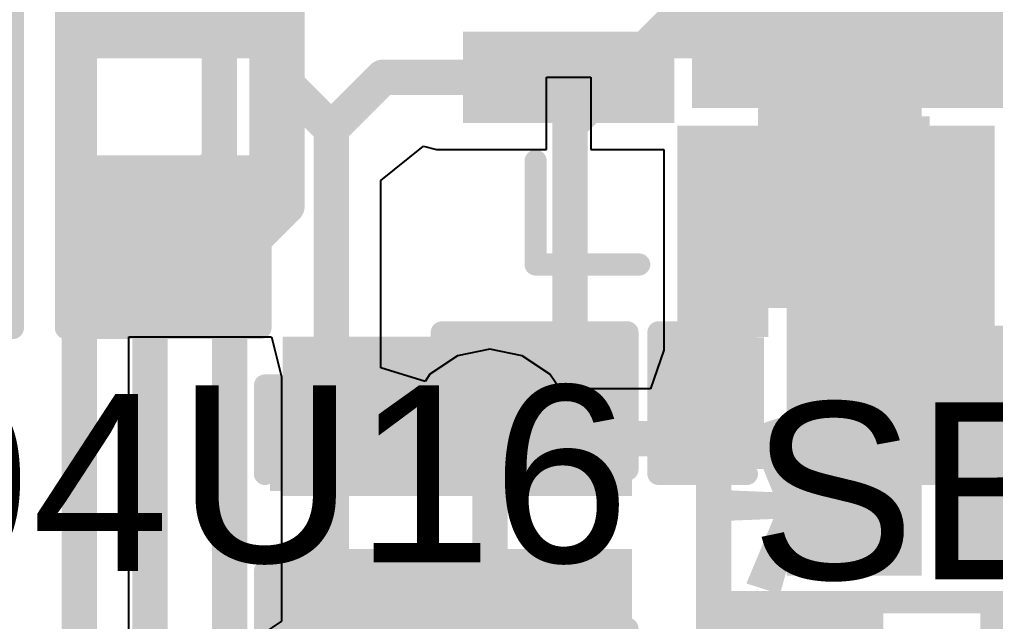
# Model space of a CAD drawing. Header units: millimetres. Extents: x -0.71 to 2.98, y -0.65 to 2.9.
# Drawn here: x 0.4405 to 0.6612, y 0.4296 to 0.5657 of the extents above; entities that cross this region are included whole.
import ezdxf

# ---------------------------------------------------------------- set-up
doc = ezdxf.new("R2010")
doc.units = ezdxf.units.MM
doc.header["$MEASUREMENT"] = 0
for name, color, linetype in [('BottomLayer', 5, 'Continuous'), ('BottomOverlay', 54, 'Continuous'), ('BottomPaste', 16, 'Continuous'), ('BottomSolder', 6, 'Continuous'), ('Mechanical2', 216, 'Continuous'), ('TopLayer', 1, 'Continuous'), ('TopOverlay', 2, 'Continuous'), ('TopPaste', 8, 'Continuous'), ('TopSolder', 216, 'Continuous'), ('ViaHoleLayer', 16, 'Continuous')]:
    doc.layers.add(name, color=color, linetype=linetype)
doc.styles.add('Arial', font='', dxfattribs={"height": 0.2})
doc.styles.get('Arial').set_extended_font_data('Arial')

# ---------------------------------------------------------------- blocks, each defined once
blk = doc.blocks.new('16_TQFN__4X4__32')
at = {"layer": 'TopLayer'}
for points in [[(-0.044685, 0.0533465), (-0.044685, 0.0931103), (-0.0320866, 0.0931103), (-0.0320866, 0.0533465)], [(-0.0190945, 0.0533465), (-0.0190945, 0.0931103), (-0.006496099999999999, 0.0931103), (-0.006496100000000001, 0.0533465)], [(0.006496099999999999, 0.0533465), (0.006496100000000001, 0.0931103), (0.0190945, 0.0931103), (0.0190945, 0.0533465)], [(0.0320866, 0.0533465), (0.0320866, 0.0931103), (0.044685, 0.0931103), (0.044685, 0.0533465)], [(-0.0931102, 0.0446851), (-0.0533464, 0.0446851), (-0.0533464, 0.0320867), (-0.0931102, 0.0320867)], [(0.0533464, 0.0446851), (0.0931102, 0.0446851), (0.0931102, 0.0320867), (0.0533464, 0.0320867)], [(-0.0413386, 0.0413387), (0.0413386, 0.0413387), (0.0413386, -0.0413385), (-0.0413386, -0.0413385)], [(-0.0931102, 0.0190946), (-0.0533464, 0.0190946), (-0.0533464, 0.0064962), (-0.0931102, 0.0064962)], [(0.0533464, 0.0190946), (0.0931102, 0.0190946), (0.0931102, 0.0064962), (0.0533464, 0.0064962)], [(-0.0931102, -0.006496), (-0.0533464, -0.006496), (-0.0533464, -0.0190944), (-0.0931102, -0.0190944)], [(0.0533464, -0.006496), (0.0931102, -0.006496), (0.0931102, -0.0190944), (0.0533464, -0.0190944)], [(-0.0931102, -0.0320865), (-0.0533464, -0.0320865), (-0.0533464, -0.0446849), (-0.0931102, -0.0446849)], [(0.0533464, -0.0320865), (0.0931102, -0.0320865), (0.0931102, -0.0446849), (0.0533464, -0.0446849)], [(-0.044685, -0.0931101), (-0.044685, -0.0533463), (-0.0320866, -0.0533463), (-0.0320866, -0.0931101)], [(-0.0190945, -0.0931101), (-0.0190945, -0.0533463), (-0.006496099999999999, -0.0533463), (-0.006496100000000001, -0.0931101)], [(0.006496099999999999, -0.0931101), (0.006496100000000001, -0.0533463), (0.0190945, -0.0533463), (0.0190945, -0.0931101)], [(0.0320866, -0.0931101), (0.0320866, -0.0533463), (0.044685, -0.0533463), (0.044685, -0.0931101)]]:
    blk.add_hatch(color=1, dxfattribs=at).paths.add_polyline_path(points)
at = {"layer": 'TopPaste'}
for points in [[(-0.044685, 0.0533465), (-0.044685, 0.0931103), (-0.0320866, 0.0931103), (-0.0320866, 0.0533465)], [(-0.0190945, 0.0533465), (-0.0190945, 0.0931103), (-0.006496099999999999, 0.0931103), (-0.006496100000000001, 0.0533465)], [(0.006496099999999999, 0.0533465), (0.006496100000000001, 0.0931103), (0.0190945, 0.0931103), (0.0190945, 0.0533465)], [(0.0320866, 0.0533465), (0.0320866, 0.0931103), (0.044685, 0.0931103), (0.044685, 0.0533465)], [(-0.0931102, 0.0446851), (-0.0533464, 0.0446851), (-0.0533464, 0.0320867), (-0.0931102, 0.0320867)], [(0.0533464, 0.0446851), (0.0931102, 0.0446851), (0.0931102, 0.0320867), (0.0533464, 0.0320867)], [(-0.0259843, 0.0259844), (0.0259843, 0.0259844), (0.0259843, -0.0259842), (-0.0259843, -0.0259842)], [(-0.0931102, 0.0190946), (-0.0533464, 0.0190946), (-0.0533464, 0.0064962), (-0.0931102, 0.0064962)], [(0.0533464, 0.0190946), (0.0931102, 0.0190946), (0.0931102, 0.0064962), (0.0533464, 0.0064962)], [(-0.0931102, -0.006496), (-0.0533464, -0.006496), (-0.0533464, -0.0190944), (-0.0931102, -0.0190944)], [(0.0533464, -0.006496), (0.0931102, -0.006496), (0.0931102, -0.0190944), (0.0533464, -0.0190944)], [(-0.0931102, -0.0320865), (-0.0533464, -0.0320865), (-0.0533464, -0.0446849), (-0.0931102, -0.0446849)], [(0.0533464, -0.0320865), (0.0931102, -0.0320865), (0.0931102, -0.0446849), (0.0533464, -0.0446849)], [(-0.044685, -0.0931101), (-0.044685, -0.0533463), (-0.0320866, -0.0533463), (-0.0320866, -0.0931101)], [(-0.0190945, -0.0931101), (-0.0190945, -0.0533463), (-0.006496099999999999, -0.0533463), (-0.006496100000000001, -0.0931101)], [(0.006496099999999999, -0.0931101), (0.006496100000000001, -0.0533463), (0.0190945, -0.0533463), (0.0190945, -0.0931101)], [(0.0320866, -0.0931101), (0.0320866, -0.0533463), (0.044685, -0.0533463), (0.044685, -0.0931101)]]:
    blk.add_hatch(color=8, dxfattribs=at).paths.add_polyline_path(points)
at = {"layer": 'TopSolder'}
for points in [[(-0.048685, 0.0493465), (-0.048685, 0.0971103), (-0.0280866, 0.0971103), (-0.0280866, 0.0493465)], [(-0.0230945, 0.0493465), (-0.0230945, 0.0971103), (-0.002496099999999998, 0.0971103), (-0.002496100000000002, 0.0493465)], [(0.002496099999999998, 0.0493465), (0.002496100000000002, 0.0971103), (0.0230945, 0.0971103), (0.0230945, 0.0493465)], [(0.0280866, 0.0493465), (0.0280866, 0.0971103), (0.048685, 0.0971103), (0.048685, 0.0493465)], [(-0.0971102, 0.0486851), (-0.0493464, 0.0486851), (-0.0493464, 0.0280867), (-0.0971102, 0.0280867)], [(0.0493464, 0.0486851), (0.0971102, 0.0486851), (0.0971102, 0.0280867), (0.0493464, 0.0280867)], [(-0.0453386, 0.0453387), (0.0453386, 0.0453387), (0.0453386, -0.0453385), (-0.0453386, -0.0453385)], [(-0.0971102, 0.0230946), (-0.0493464, 0.0230946), (-0.0493464, 0.0024962), (-0.0971102, 0.0024962)], [(0.0493464, 0.0230946), (0.0971102, 0.0230946), (0.0971102, 0.0024962), (0.0493464, 0.0024962)], [(-0.0971102, -0.002496), (-0.0493464, -0.002496), (-0.0493464, -0.0230944), (-0.0971102, -0.0230944)], [(0.0493464, -0.002496), (0.0971102, -0.002496), (0.0971102, -0.0230944), (0.0493464, -0.0230944)], [(-0.0971102, -0.0280865), (-0.0493464, -0.0280865), (-0.0493464, -0.0486849), (-0.0971102, -0.0486849)], [(0.0493464, -0.0280865), (0.0971102, -0.0280865), (0.0971102, -0.0486849), (0.0493464, -0.0486849)], [(-0.048685, -0.0971101), (-0.048685, -0.0493463), (-0.0280866, -0.0493463), (-0.0280866, -0.0971101)], [(-0.0230945, -0.0971101), (-0.0230945, -0.0493463), (-0.002496099999999998, -0.0493463), (-0.002496100000000002, -0.0971101)], [(0.002496099999999998, -0.0971101), (0.002496100000000002, -0.0493463), (0.0230945, -0.0493463), (0.0230945, -0.0971101)], [(0.0280866, -0.0971101), (0.0280866, -0.0493463), (0.048685, -0.0493463), (0.048685, -0.0971101)]]:
    blk.add_hatch(color=216, dxfattribs=at).paths.add_polyline_path(points)
at = {"layer": 'TopOverlay', "const_width": 0.005}
for points in [[(-0.0807087, 0.0807088), (-0.0807087, 0.0572836)], [(-0.0807087, 0.0807088), (-0.0572835, 0.0807088)], [(0.0572835, 0.0807088), (0.0807087, 0.0807088)], [(0.0807087, 0.0807088), (0.0807087, 0.0572836)], [(-0.105, 0.043), (-0.1, 0.038)], [(-0.105, 0.043), (-0.105, 0.033)], [(-0.1, 0.038), (-0.105, 0.033)], [(-0.0807087, -0.0572834), (-0.0807087, -0.0807086)], [(0.0807087, -0.0572834), (0.0807087, -0.0807086)], [(-0.0807087, -0.0807086), (-0.0572835, -0.0807086)], [(0.0572835, -0.0807086), (0.0807087, -0.0807086)]]:
    blk.add_lwpolyline(points, dxfattribs=at)
at = {"layer": 'TopOverlay', "const_width": 0.0025}
for points in [[(-0.0819587, 0.0807088, 1), (-0.0794587, 0.0807088, 1)], [(-0.0819587, 0.0807088, 1), (-0.0794587, 0.0807088, 1)], [(-0.0585335, 0.0807088, 1), (-0.0560335, 0.0807088, 1)], [(0.0560335, 0.0807088, 1), (0.0585335, 0.0807088, 1)], [(0.0794587, 0.0807088, 1), (0.0819587, 0.0807088, 1)], [(0.0794587, 0.0807088, 1), (0.0819587, 0.0807088, 1)], [(-0.0819587, 0.0572836, 1), (-0.0794587, 0.0572836, 1)], [(0.0794587, 0.0572836, 1), (0.0819587, 0.0572836, 1)], [(-0.10625, 0.043, 1), (-0.10375, 0.043, 1)], [(-0.10625, 0.043, 1), (-0.10375, 0.043, 1)], [(-0.10125, 0.038, 1), (-0.09875, 0.038, 1)], [(-0.10125, 0.038, 1), (-0.09875, 0.038, 1)], [(-0.10625, 0.033, 1), (-0.10375, 0.033, 1)], [(-0.10625, 0.033, 1), (-0.10375, 0.033, 1)], [(-0.0819587, -0.0572834, 1), (-0.0794587, -0.0572834, 1)], [(0.0794587, -0.0572834, 1), (0.0819587, -0.0572834, 1)], [(-0.0819587, -0.0807086, 1), (-0.0794587, -0.0807086, 1)], [(-0.0819587, -0.0807086, 1), (-0.0794587, -0.0807086, 1)], [(-0.0585335, -0.0807086, 1), (-0.0560335, -0.0807086, 1)], [(0.0560335, -0.0807086, 1), (0.0585335, -0.0807086, 1)], [(0.0794587, -0.0807086, 1), (0.0819587, -0.0807086, 1)], [(0.0794587, -0.0807086, 1), (0.0819587, -0.0807086, 1)]]:
    blk.add_lwpolyline(points, format="xyb", close=True, dxfattribs=at)
blk = doc.blocks.new('SOLDER_BRIDGE_57')
at = {"layer": 'TopLayer'}
for points in [[(-0.045, -0.0175), (-0.045, 0.0175), (-0.015, 0.0175), (-0.015, -0.0175)], [(0.015, -0.0175), (0.015, 0.0175), (0.045, 0.0175), (0.045, -0.0175)]]:
    blk.add_hatch(color=1, dxfattribs=at).paths.add_polyline_path(points)
at = {"layer": 'TopPaste'}
for points in [[(-0.045, -0.0175), (-0.045, 0.0175), (-0.015, 0.0175), (-0.015, -0.0175)], [(0.015, -0.0175), (0.015, 0.0175), (0.045, 0.0175), (0.045, -0.0175)]]:
    blk.add_hatch(color=8, dxfattribs=at).paths.add_polyline_path(points)
at = {"layer": 'TopSolder'}
for points in [[(-0.049, -0.0215), (-0.049, 0.0215), (-0.011, 0.0215), (-0.011, -0.0215)], [(0.011, -0.0215), (0.011, 0.0215), (0.049, 0.0215), (0.049, -0.0215)]]:
    blk.add_hatch(color=216, dxfattribs=at).paths.add_polyline_path(points)
at = {"layer": 'TopOverlay', "const_width": 0.005}
for points in [[(-0.05, 0.022), (0.05, 0.022)], [(-0.05, -0.022), (-0.05, 0.022)], [(0.05, -0.022), (0.05, 0.022)], [(-0.05, -0.022), (0.05, -0.022)]]:
    blk.add_lwpolyline(points, dxfattribs=at)
at = {"layer": 'TopOverlay', "const_width": 0.0025}
for points in [[(-0.05125, 0.022, 1), (-0.04875, 0.022, 1)], [(-0.05125, 0.022, 1), (-0.04875, 0.022, 1)], [(0.04875, 0.022, 1), (0.05125, 0.022, 1)], [(0.04875, 0.022, 1), (0.05125, 0.022, 1)], [(-0.05125, -0.022, 1), (-0.04875, -0.022, 1)], [(-0.05125, -0.022, 1), (-0.04875, -0.022, 1)], [(0.04875, -0.022, 1), (0.05125, -0.022, 1)], [(0.04875, -0.022, 1), (0.05125, -0.022, 1)]]:
    blk.add_lwpolyline(points, format="xyb", close=True, dxfattribs=at)
blk = doc.blocks.new('CAP_0402_B_203')
at = {"layer": 'BottomLayer'}
for points in [[(-0.009500000000000001, 0.0125), (-0.009499999999999998, -0.0125), (-0.0275, -0.0125), (-0.0275, 0.0125)], [(0.0275, 0.0125), (0.0275, -0.0125), (0.009500000000000001, -0.0125), (0.009499999999999998, 0.0125)]]:
    blk.add_hatch(color=5, dxfattribs=at).paths.add_polyline_path(points)
at = {"layer": 'BottomPaste'}
for points in [[(-0.009500000000000001, 0.0125), (-0.009499999999999998, -0.0125), (-0.0275, -0.0125), (-0.0275, 0.0125)], [(0.0275, 0.0125), (0.0275, -0.0125), (0.009500000000000001, -0.0125), (0.009499999999999998, 0.0125)]]:
    blk.add_hatch(color=16, dxfattribs=at).paths.add_polyline_path(points)
at = {"layer": 'BottomSolder'}
for points in [[(-0.007137800000000001, 0.0148622), (-0.007137799999999999, -0.0148622), (-0.0298622, -0.0148622), (-0.0298622, 0.0148622)], [(0.0298622, 0.0148622), (0.0298622, -0.0148622), (0.007137800000000001, -0.0148622), (0.007137799999999999, 0.0148622)]]:
    blk.add_hatch(color=6, dxfattribs=at).paths.add_polyline_path(points)
at = {"layer": 'BottomOverlay', "const_width": 0.005}
for points in [[(-0.031, 0.016), (-0.031, -0.016)], [(-0.011, 0.016), (-0.031, 0.016)], [(0.031, 0.016), (0.011, 0.016)], [(0.031, 0.016), (0.031, -0.016)], [(-0.011, -0.016), (-0.031, -0.016)], [(0.031, -0.016), (0.011, -0.016)]]:
    blk.add_lwpolyline(points, dxfattribs=at)
at = {"layer": 'BottomOverlay', "const_width": 0.0025}
for points in [[(-0.03225, 0.016, 1), (-0.02975, 0.016, 1)], [(-0.03225, 0.016, 1), (-0.02975, 0.016, 1)], [(-0.01225, 0.016, 1), (-0.00975, 0.016, 1)], [(0.00975, 0.016, 1), (0.01225, 0.016, 1)], [(0.02975, 0.016, 1), (0.03225, 0.016, 1)], [(0.02975, 0.016, 1), (0.03225, 0.016, 1)], [(-0.03225, -0.016, 1), (-0.02975, -0.016, 1)], [(-0.03225, -0.016, 1), (-0.02975, -0.016, 1)], [(-0.01225, -0.016, 1), (-0.00975, -0.016, 1)], [(0.00975, -0.016, 1), (0.01225, -0.016, 1)], [(0.02975, -0.016, 1), (0.03225, -0.016, 1)], [(0.02975, -0.016, 1), (0.03225, -0.016, 1)]]:
    blk.add_lwpolyline(points, format="xyb", close=True, dxfattribs=at)
blk = doc.blocks.new('CAP_0402_B_204')
at = {"layer": 'BottomLayer'}
for points in [[(-0.009500000000000001, 0.0125), (-0.009499999999999998, -0.0125), (-0.0275, -0.0125), (-0.0275, 0.0125)], [(0.0275, 0.0125), (0.0275, -0.0125), (0.009500000000000001, -0.0125), (0.009499999999999998, 0.0125)]]:
    blk.add_hatch(color=5, dxfattribs=at).paths.add_polyline_path(points)
at = {"layer": 'BottomPaste'}
for points in [[(-0.009500000000000001, 0.0125), (-0.009499999999999998, -0.0125), (-0.0275, -0.0125), (-0.0275, 0.0125)], [(0.0275, 0.0125), (0.0275, -0.0125), (0.009500000000000001, -0.0125), (0.009499999999999998, 0.0125)]]:
    blk.add_hatch(color=16, dxfattribs=at).paths.add_polyline_path(points)
at = {"layer": 'BottomSolder'}
for points in [[(-0.007137800000000001, 0.0148622), (-0.007137799999999999, -0.0148622), (-0.0298622, -0.0148622), (-0.0298622, 0.0148622)], [(0.0298622, 0.0148622), (0.0298622, -0.0148622), (0.007137800000000001, -0.0148622), (0.007137799999999999, 0.0148622)]]:
    blk.add_hatch(color=6, dxfattribs=at).paths.add_polyline_path(points)
at = {"layer": 'BottomOverlay', "const_width": 0.005}
for points in [[(-0.031, -0.016), (-0.031, 0.016)], [(-0.011, 0.016), (-0.031, 0.016)], [(0.031, 0.016), (0.011, 0.016)], [(0.031, -0.016), (0.031, 0.016)], [(-0.011, -0.016), (-0.031, -0.016)], [(0.031, -0.016), (0.011, -0.016)]]:
    blk.add_lwpolyline(points, dxfattribs=at)
at = {"layer": 'BottomOverlay', "const_width": 0.0025}
for points in [[(-0.03225, 0.016, 1), (-0.02975, 0.016, 1)], [(-0.03225, 0.016, 1), (-0.02975, 0.016, 1)], [(-0.01225, 0.016, 1), (-0.00975, 0.016, 1)], [(0.00975, 0.016, 1), (0.01225, 0.016, 1)], [(0.02975, 0.016, 1), (0.03225, 0.016, 1)], [(0.02975, 0.016, 1), (0.03225, 0.016, 1)], [(-0.03225, -0.016, 1), (-0.02975, -0.016, 1)], [(-0.03225, -0.016, 1), (-0.02975, -0.016, 1)], [(-0.01225, -0.016, 1), (-0.00975, -0.016, 1)], [(0.00975, -0.016, 1), (0.01225, -0.016, 1)], [(0.02975, -0.016, 1), (0.03225, -0.016, 1)], [(0.02975, -0.016, 1), (0.03225, -0.016, 1)]]:
    blk.add_lwpolyline(points, format="xyb", close=True, dxfattribs=at)
blk = doc.blocks.new('CAP_0603_B_205')
at = {"layer": 'BottomLayer'}
for points in [[(-0.045, -0.0175), (-0.045, 0.0175), (-0.015, 0.0175), (-0.015, -0.0175)], [(0.015, -0.0175), (0.015, 0.0175), (0.045, 0.0175), (0.045, -0.0175)]]:
    blk.add_hatch(color=5, dxfattribs=at).paths.add_polyline_path(points)
at = {"layer": 'BottomPaste'}
for points in [[(-0.045, -0.0175), (-0.045, 0.0175), (-0.015, 0.0175), (-0.015, -0.0175)], [(0.015, -0.0175), (0.015, 0.0175), (0.045, 0.0175), (0.045, -0.0175)]]:
    blk.add_hatch(color=16, dxfattribs=at).paths.add_polyline_path(points)
at = {"layer": 'BottomSolder'}
for points in [[(-0.0473622, -0.0198622), (-0.0473622, 0.0198622), (-0.0126378, 0.0198622), (-0.0126378, -0.0198622)], [(0.0126378, -0.0198622), (0.0126378, 0.0198622), (0.0473622, 0.0198622), (0.0473622, -0.0198622)]]:
    blk.add_hatch(color=6, dxfattribs=at).paths.add_polyline_path(points)
at = {"layer": 'BottomOverlay', "const_width": 0.005}
for points in [[(-0.049, -0.021), (-0.049, 0.021)], [(-0.018, 0.021), (-0.049, 0.021)], [(0.049, 0.021), (0.018, 0.021)], [(0.049, -0.021), (0.049, 0.021)], [(-0.018, -0.021), (-0.049, -0.021)], [(0.049, -0.021), (0.018, -0.021)]]:
    blk.add_lwpolyline(points, dxfattribs=at)
at = {"layer": 'BottomOverlay', "const_width": 0.0025}
for points in [[(-0.05025, 0.021, 1), (-0.04775, 0.021, 1)], [(-0.05025, 0.021, 1), (-0.04775, 0.021, 1)], [(-0.01925, 0.021, 1), (-0.01675, 0.021, 1)], [(0.01675, 0.021, 1), (0.01925, 0.021, 1)], [(0.04775, 0.021, 1), (0.05025, 0.021, 1)], [(0.04775, 0.021, 1), (0.05025, 0.021, 1)], [(-0.05025, -0.021, 1), (-0.04775, -0.021, 1)], [(-0.05025, -0.021, 1), (-0.04775, -0.021, 1)], [(-0.01925, -0.021, 1), (-0.01675, -0.021, 1)], [(0.01675, -0.021, 1), (0.01925, -0.021, 1)], [(0.04775, -0.021, 1), (0.05025, -0.021, 1)], [(0.04775, -0.021, 1), (0.05025, -0.021, 1)]]:
    blk.add_lwpolyline(points, format="xyb", close=True, dxfattribs=at)
blk = doc.blocks.new('SOLDER_BRIDGE_267')
at = {"layer": 'TopLayer'}
for points in [[(-0.045, -0.0175), (-0.045, 0.0175), (-0.015, 0.0175), (-0.015, -0.0175)], [(0.015, -0.0175), (0.015, 0.0175), (0.045, 0.0175), (0.045, -0.0175)]]:
    blk.add_hatch(color=1, dxfattribs=at).paths.add_polyline_path(points)
at = {"layer": 'TopPaste'}
for points in [[(-0.045, -0.0175), (-0.045, 0.0175), (-0.015, 0.0175), (-0.015, -0.0175)], [(0.015, -0.0175), (0.015, 0.0175), (0.045, 0.0175), (0.045, -0.0175)]]:
    blk.add_hatch(color=8, dxfattribs=at).paths.add_polyline_path(points)
at = {"layer": 'TopSolder'}
for points in [[(-0.049, -0.0215), (-0.049, 0.0215), (-0.011, 0.0215), (-0.011, -0.0215)], [(0.011, -0.0215), (0.011, 0.0215), (0.049, 0.0215), (0.049, -0.0215)]]:
    blk.add_hatch(color=216, dxfattribs=at).paths.add_polyline_path(points)
at = {"layer": 'TopOverlay', "const_width": 0.005}
for points in [[(-0.05, 0.022), (-0.05, -0.022)], [(-0.05, 0.022), (0.05, 0.022)], [(0.05, 0.022), (0.05, -0.022)], [(-0.05, -0.022), (0.05, -0.022)]]:
    blk.add_lwpolyline(points, dxfattribs=at)
at = {"layer": 'TopOverlay', "const_width": 0.0025}
for points in [[(-0.05125, 0.022, 1), (-0.04875, 0.022, 1)], [(-0.05125, 0.022, 1), (-0.04875, 0.022, 1)], [(0.04875, 0.022, 1), (0.05125, 0.022, 1)], [(0.04875, 0.022, 1), (0.05125, 0.022, 1)], [(-0.05125, -0.022, 1), (-0.04875, -0.022, 1)], [(-0.05125, -0.022, 1), (-0.04875, -0.022, 1)], [(0.04875, -0.022, 1), (0.05125, -0.022, 1)], [(0.04875, -0.022, 1), (0.05125, -0.022, 1)]]:
    blk.add_lwpolyline(points, format="xyb", close=True, dxfattribs=at)
blk = doc.blocks.new('SOLDER_BRIDGE_269')
at = {"layer": 'TopLayer'}
for points in [[(-0.045, -0.0175), (-0.045, 0.0175), (-0.015, 0.0175), (-0.015, -0.0175)], [(0.015, -0.0175), (0.015, 0.0175), (0.045, 0.0175), (0.045, -0.0175)]]:
    blk.add_hatch(color=1, dxfattribs=at).paths.add_polyline_path(points)
at = {"layer": 'TopPaste'}
for points in [[(-0.045, -0.0175), (-0.045, 0.0175), (-0.015, 0.0175), (-0.015, -0.0175)], [(0.015, -0.0175), (0.015, 0.0175), (0.045, 0.0175), (0.045, -0.0175)]]:
    blk.add_hatch(color=8, dxfattribs=at).paths.add_polyline_path(points)
at = {"layer": 'TopSolder'}
for points in [[(-0.049, -0.0215), (-0.049, 0.0215), (-0.011, 0.0215), (-0.011, -0.0215)], [(0.011, -0.0215), (0.011, 0.0215), (0.049, 0.0215), (0.049, -0.0215)]]:
    blk.add_hatch(color=216, dxfattribs=at).paths.add_polyline_path(points)
at = {"layer": 'TopOverlay', "const_width": 0.005}
for points in [[(-0.05, 0.022), (-0.05, -0.022)], [(-0.05, 0.022), (0.05, 0.022)], [(0.05, 0.022), (0.05, -0.022)], [(-0.05, -0.022), (0.05, -0.022)]]:
    blk.add_lwpolyline(points, dxfattribs=at)
at = {"layer": 'TopOverlay', "const_width": 0.0025}
for points in [[(-0.05125, 0.022, 1), (-0.04875, 0.022, 1)], [(-0.05125, 0.022, 1), (-0.04875, 0.022, 1)], [(0.04875, 0.022, 1), (0.05125, 0.022, 1)], [(0.04875, 0.022, 1), (0.05125, 0.022, 1)], [(-0.05125, -0.022, 1), (-0.04875, -0.022, 1)], [(-0.05125, -0.022, 1), (-0.04875, -0.022, 1)], [(0.04875, -0.022, 1), (0.05125, -0.022, 1)], [(0.04875, -0.022, 1), (0.05125, -0.022, 1)]]:
    blk.add_lwpolyline(points, format="xyb", close=True, dxfattribs=at)
blk = doc.blocks.new('CAP_0402_B_303')
at = {"layer": 'BottomLayer'}
for points in [[(-0.009500000000000001, 0.0125), (-0.009499999999999998, -0.0125), (-0.0275, -0.0125), (-0.0275, 0.0125)], [(0.0275, 0.0125), (0.0275, -0.0125), (0.009500000000000001, -0.0125), (0.009499999999999998, 0.0125)]]:
    blk.add_hatch(color=5, dxfattribs=at).paths.add_polyline_path(points)
at = {"layer": 'BottomPaste'}
for points in [[(-0.009500000000000001, 0.0125), (-0.009499999999999998, -0.0125), (-0.0275, -0.0125), (-0.0275, 0.0125)], [(0.0275, 0.0125), (0.0275, -0.0125), (0.009500000000000001, -0.0125), (0.009499999999999998, 0.0125)]]:
    blk.add_hatch(color=16, dxfattribs=at).paths.add_polyline_path(points)
at = {"layer": 'BottomSolder'}
for points in [[(-0.007137800000000001, 0.0148622), (-0.007137799999999999, -0.0148622), (-0.0298622, -0.0148622), (-0.0298622, 0.0148622)], [(0.0298622, 0.0148622), (0.0298622, -0.0148622), (0.007137800000000001, -0.0148622), (0.007137799999999999, 0.0148622)]]:
    blk.add_hatch(color=6, dxfattribs=at).paths.add_polyline_path(points)
at = {"layer": 'BottomOverlay', "const_width": 0.005}
for points in [[(-0.031, 0.016), (-0.031, -0.016)], [(-0.011, 0.016), (-0.031, 0.016)], [(0.031, 0.016), (0.011, 0.016)], [(0.031, 0.016), (0.031, -0.016)], [(-0.011, -0.016), (-0.031, -0.016)], [(0.031, -0.016), (0.011, -0.016)]]:
    blk.add_lwpolyline(points, dxfattribs=at)
at = {"layer": 'BottomOverlay', "const_width": 0.0025}
for points in [[(-0.03225, 0.016, 1), (-0.02975, 0.016, 1)], [(-0.03225, 0.016, 1), (-0.02975, 0.016, 1)], [(-0.01225, 0.016, 1), (-0.00975, 0.016, 1)], [(0.00975, 0.016, 1), (0.01225, 0.016, 1)], [(0.02975, 0.016, 1), (0.03225, 0.016, 1)], [(0.02975, 0.016, 1), (0.03225, 0.016, 1)], [(-0.03225, -0.016, 1), (-0.02975, -0.016, 1)], [(-0.03225, -0.016, 1), (-0.02975, -0.016, 1)], [(-0.01225, -0.016, 1), (-0.00975, -0.016, 1)], [(0.00975, -0.016, 1), (0.01225, -0.016, 1)], [(0.02975, -0.016, 1), (0.03225, -0.016, 1)], [(0.02975, -0.016, 1), (0.03225, -0.016, 1)]]:
    blk.add_lwpolyline(points, format="xyb", close=True, dxfattribs=at)
blk = doc.blocks.new('CAP_0603_B_307')
at = {"layer": 'BottomLayer'}
for points in [[(-0.045, -0.0175), (-0.045, 0.0175), (-0.015, 0.0175), (-0.015, -0.0175)], [(0.015, -0.0175), (0.015, 0.0175), (0.045, 0.0175), (0.045, -0.0175)]]:
    blk.add_hatch(color=5, dxfattribs=at).paths.add_polyline_path(points)
at = {"layer": 'BottomPaste'}
for points in [[(-0.045, -0.0175), (-0.045, 0.0175), (-0.015, 0.0175), (-0.015, -0.0175)], [(0.015, -0.0175), (0.015, 0.0175), (0.045, 0.0175), (0.045, -0.0175)]]:
    blk.add_hatch(color=16, dxfattribs=at).paths.add_polyline_path(points)
at = {"layer": 'BottomSolder'}
for points in [[(-0.0473622, -0.0198622), (-0.0473622, 0.0198622), (-0.0126378, 0.0198622), (-0.0126378, -0.0198622)], [(0.0126378, -0.0198622), (0.0126378, 0.0198622), (0.0473622, 0.0198622), (0.0473622, -0.0198622)]]:
    blk.add_hatch(color=6, dxfattribs=at).paths.add_polyline_path(points)
at = {"layer": 'BottomOverlay', "const_width": 0.005}
for points in [[(-0.049, 0.021), (-0.049, -0.021)], [(-0.018, 0.021), (-0.049, 0.021)], [(0.049, 0.021), (0.018, 0.021)], [(0.049, 0.021), (0.049, -0.021)], [(-0.018, -0.021), (-0.049, -0.021)], [(0.049, -0.021), (0.018, -0.021)]]:
    blk.add_lwpolyline(points, dxfattribs=at)
at = {"layer": 'BottomOverlay', "const_width": 0.0025}
for points in [[(-0.05025, 0.021, 1), (-0.04775, 0.021, 1)], [(-0.05025, 0.021, 1), (-0.04775, 0.021, 1)], [(-0.01925, 0.021, 1), (-0.01675, 0.021, 1)], [(0.01675, 0.021, 1), (0.01925, 0.021, 1)], [(0.04775, 0.021, 1), (0.05025, 0.021, 1)], [(0.04775, 0.021, 1), (0.05025, 0.021, 1)], [(-0.05025, -0.021, 1), (-0.04775, -0.021, 1)], [(-0.05025, -0.021, 1), (-0.04775, -0.021, 1)], [(-0.01925, -0.021, 1), (-0.01675, -0.021, 1)], [(0.01675, -0.021, 1), (0.01925, -0.021, 1)], [(0.04775, -0.021, 1), (0.05025, -0.021, 1)], [(0.04775, -0.021, 1), (0.05025, -0.021, 1)]]:
    blk.add_lwpolyline(points, format="xyb", close=True, dxfattribs=at)

msp = doc.modelspace()

# ---------------------------------------------------------------- hatches: boundary and pattern name
at = {"layer": 'BottomLayer'}
for points in [[(0.614, 0.44), (0.6445, 0.44), (0.6445, 0.546), (0.614, 0.546)], [(0.5, 0.458), (0.579, 0.458), (0.579, 0.494), (0.5, 0.494)], [(0.652, 0.44), (0.678, 0.44), (0.678, 0.492), (0.652, 0.492)], [(0.5, 0.399), (0.579, 0.399), (0.579, 0.4460002), (0.5, 0.4460002)]]:
    msp.add_hatch(color=5, dxfattribs=at).paths.add_polyline_path(points)
h = msp.add_hatch(color=5, dxfattribs=at)
edge = h.paths.add_edge_path()
edge.add_arc((0.5468752, 0.472), 0.011811, 0, 360)
h = msp.add_hatch(color=5, dxfattribs=at)
edge = h.paths.add_edge_path()
edge.add_arc((0.6251423, 0.4571423), 0.011811, 0, 360)
h = msp.add_hatch(color=5, dxfattribs=at)
edge = h.paths.add_edge_path()
edge.add_arc((0.665, 0.455), 0.011811, 0, 360)
at = {"layer": 'BottomSolder'}
h = msp.add_hatch(color=6, dxfattribs=at)
edge = h.paths.add_edge_path()
edge.add_arc((0.5468752, 0.472), 0.0079055, 0, 360)
h = msp.add_hatch(color=6, dxfattribs=at)
edge = h.paths.add_edge_path()
edge.add_arc((0.6251423, 0.4571423), 0.0079055, 0, 360)
h = msp.add_hatch(color=6, dxfattribs=at)
edge = h.paths.add_edge_path()
edge.add_arc((0.665, 0.455), 0.0079055, 0, 360)
at = {"layer": 'TopLayer'}
h = msp.add_hatch(color=1, dxfattribs=at)
edge = h.paths.add_edge_path()
edge.add_arc((0.5468752, 0.472), 0.011811, 0, 360)
h = msp.add_hatch(color=1, dxfattribs=at)
edge = h.paths.add_edge_path()
edge.add_arc((0.6251423, 0.4571423), 0.011811, 0, 360)
h = msp.add_hatch(color=1, dxfattribs=at)
edge = h.paths.add_edge_path()
edge.add_arc((0.665, 0.455), 0.011811, 0, 360)
at = {"layer": 'TopSolder'}
h = msp.add_hatch(color=216, dxfattribs=at)
edge = h.paths.add_edge_path()
edge.add_arc((0.5468752, 0.472), 0.0079055, 0, 360)
h = msp.add_hatch(color=216, dxfattribs=at)
edge = h.paths.add_edge_path()
edge.add_arc((0.6251423, 0.4571423), 0.0079055, 0, 360)
h = msp.add_hatch(color=216, dxfattribs=at)
edge = h.paths.add_edge_path()
edge.add_arc((0.665, 0.455), 0.0079055, 0, 360)
at = {"layer": 'ViaHoleLayer'}
h = msp.add_hatch(color=16, dxfattribs=at)
edge = h.paths.add_edge_path()
edge.add_arc((0.5468752, 0.472), 0.0059055, 0, 360)
h = msp.add_hatch(color=16, dxfattribs=at)
edge = h.paths.add_edge_path()
edge.add_arc((0.6251423, 0.4571423), 0.0059055, 0, 360)
h = msp.add_hatch(color=16, dxfattribs=at)
edge = h.paths.add_edge_path()
edge.add_arc((0.665, 0.455), 0.0059055, 0, 360)

# ---------------------------------------------------------------- linework, layer by layer
at = {"layer": 'BottomLayer', "const_width": 0.008}
for points in [[(0.4856921, 0.5336921), (0.4856921, 0.6493407)], [(0.501, 0.5235442), (0.501, 0.643)], [(0.584, 0.561), (0.667, 0.644)], [(0.454, 0.4255442), (0.454, 0.6114618)], [(0.565, 0.542), (0.584, 0.561)], [(0.584, 0.561), (0.735, 0.561)], [(0.565, 0.49), (0.565, 0.542)], [(0.47, 0.518), (0.4856921, 0.5336921)], [(0.488, 0.5105442), (0.501, 0.5235442)], [(0.47, 0.3465334), (0.47, 0.518)], [(0.488, 0.3664865), (0.488, 0.5105442)], [(0.547, 0.472), (0.565, 0.49)], [(0.5975, 0.3925), (0.5975, 0.479)], [(0.5468752, 0.472), (0.547, 0.472)]]:
    msp.add_lwpolyline(points, dxfattribs=at)
at = {"layer": 'BottomLayer', "const_width": 0.004}
for points in [[(0.582, 0.561, 1), (0.586, 0.561, 1)], [(0.582, 0.561, 1), (0.586, 0.561, 1)], [(0.582, 0.561, 1), (0.586, 0.561, 1)], [(0.563, 0.542, 1), (0.567, 0.542, 1)], [(0.563, 0.542, 1), (0.567, 0.542, 1)], [(0.4836921, 0.5336921, 1), (0.4876921, 0.5336921, 1)], [(0.4836921, 0.5336921, 1), (0.4876921, 0.5336921, 1)], [(0.499, 0.5235442, 1), (0.503, 0.5235442, 1)], [(0.499, 0.5235442, 1), (0.503, 0.5235442, 1)], [(0.468, 0.518, 1), (0.472, 0.518, 1)], [(0.468, 0.518, 1), (0.472, 0.518, 1)], [(0.486, 0.5105442, 1), (0.49, 0.5105442, 1)], [(0.486, 0.5105442, 1), (0.49, 0.5105442, 1)], [(0.563, 0.49, 1), (0.567, 0.49, 1)], [(0.563, 0.49, 1), (0.567, 0.49, 1)], [(0.5955, 0.479, 1), (0.5995, 0.479, 1)], [(0.5448752, 0.472, 1), (0.5488752, 0.472, 1)], [(0.545, 0.472, 1), (0.549, 0.472, 1)], [(0.545, 0.472, 1), (0.549, 0.472, 1)]]:
    msp.add_lwpolyline(points, format="xyb", close=True, dxfattribs=at)
at = {"layer": 'Mechanical2', "const_width": 0.01}
msp.add_lwpolyline([(2.9733456, 1.1270623, 1), (-0.5699614, 1.1270623, 1)], format="xyb", close=True, dxfattribs=at)
at = {"layer": 'TopLayer'}
for p, q in [((0.5597093, 0.5363774), (0.5597093, 0.5526768)), ((0.5597093, 0.5526768), (0.5697093, 0.5526768)), ((0.5697093, 0.5526768), (0.5697093, 0.5363774)), ((0.5222155, 0.5293649), (0.5318911, 0.5371375)), ((0.5318911, 0.5371375), (0.5348275, 0.5363773)), ((0.5348275, 0.5363773), (0.5348275, 0.5363774)), ((0.5348275, 0.5363774), (0.5597093, 0.5363774)), ((0.5697093, 0.5363774), (0.5862526, 0.5363774)), ((0.5862526, 0.5363774), (0.5862526, 0.4909523)), ((0.5222155, 0.4869526), (0.5222155, 0.5293649)), ((0.4652155, 0.494), (0.4974999, 0.494)), ((0.4652155, 0.3827393), (0.4652155, 0.494)), ((0.4974999, 0.494), (0.4997845, 0.4849462)), ((0.5468752, 0.4911795), (0.5395355, 0.4897195)), ((0.5542149, 0.4897195), (0.5468752, 0.4911795)), ((0.5862525, 0.4909522), (0.5832027, 0.4822155)), ((0.5862526, 0.4909523), (0.5862525, 0.4909522)), ((0.5395355, 0.4897195), (0.5333132, 0.485562)), ((0.5604372, 0.485562), (0.5542149, 0.4897195)), ((0.5322155, 0.4839192), (0.5222155, 0.4869526)), ((0.4997845, 0.4849462), (0.4997845, 0.4297379)), ((0.5333132, 0.485562), (0.5322155, 0.4839192)), ((0.5626732, 0.4822155), (0.5604372, 0.485562)), ((0.5832027, 0.4822155), (0.5626732, 0.4822155)), ((0.4997845, 0.4297379), (0.4952751, 0.4267249))]:
    msp.add_line(p, q, dxfattribs=at)
at = {"layer": 'TopLayer', "const_width": 0.008}
for points in [[(0.501, 0.551), (0.501, 0.634)], [(0.511, 0.541), (0.5226766, 0.5526766)], [(0.5226766, 0.5526766), (0.5647093, 0.5526766)], [(0.501, 0.551), (0.511, 0.541)], [(0.511, 0.411), (0.511, 0.541)], [(0.5995518, 0.4806766), (0.5995518, 0.5178341)], [(0.6251423, 0.4571423), (0.6251423, 0.5178341)], [(0.6507329, 0.4692671), (0.6507329, 0.5178341)], [(0.462, 0.505), (0.473, 0.516)], [(0.454, 0.5003137), (0.4586863, 0.505)], [(0.4586863, 0.505), (0.462, 0.505)], [(0.454, 0.3755442), (0.454, 0.5003137)], [(0.5898752, 0.471), (0.5995518, 0.4806766)], [(0.5468752, 0.471), (0.5468752, 0.472)], [(0.5468752, 0.471), (0.5898752, 0.471)], [(0.5468752, 0.3638752), (0.5468752, 0.471)], [(0.6507329, 0.4692671), (0.665, 0.455)]]:
    msp.add_lwpolyline(points, dxfattribs=at)
at = {"layer": 'TopLayer', "const_width": 0.004}
for points in [[(0.5206766, 0.5526766, 1), (0.5246766, 0.5526766, 1)], [(0.5206766, 0.5526766, 1), (0.5246766, 0.5526766, 1)], [(0.5627093, 0.5526766, 1), (0.5667093, 0.5526766, 1)], [(0.499, 0.551, 1), (0.503, 0.551, 1)], [(0.499, 0.551, 1), (0.503, 0.551, 1)], [(0.509, 0.541, 1), (0.513, 0.541, 1)], [(0.509, 0.541, 1), (0.513, 0.541, 1)], [(0.509, 0.541, 1), (0.513, 0.541, 1)], [(0.5975518, 0.5178341, 1), (0.6015518, 0.5178341, 1)], [(0.6231423, 0.5178341, 1), (0.6271423, 0.5178341, 1)], [(0.6487329, 0.5178341, 1), (0.6527329, 0.5178341, 1)], [(0.471, 0.516, 1), (0.475, 0.516, 1)], [(0.4566863, 0.505, 1), (0.4606863, 0.505, 1)], [(0.4566863, 0.505, 1), (0.4606863, 0.505, 1)], [(0.46, 0.505, 1), (0.464, 0.505, 1)], [(0.46, 0.505, 1), (0.464, 0.505, 1)], [(0.452, 0.5003137, 1), (0.456, 0.5003137, 1)], [(0.452, 0.5003137, 1), (0.456, 0.5003137, 1)], [(0.5975518, 0.4806766, 1), (0.6015518, 0.4806766, 1)], [(0.5975518, 0.4806766, 1), (0.6015518, 0.4806766, 1)], [(0.5448752, 0.472, 1), (0.5488752, 0.472, 1)], [(0.5448752, 0.471, 1), (0.5488752, 0.471, 1)], [(0.5448752, 0.471, 1), (0.5488752, 0.471, 1)], [(0.5448752, 0.471, 1), (0.5488752, 0.471, 1)], [(0.5878752, 0.471, 1), (0.5918752, 0.471, 1)], [(0.5878752, 0.471, 1), (0.5918752, 0.471, 1)], [(0.6487329, 0.4692671, 1), (0.6527329, 0.4692671, 1)], [(0.6487329, 0.4692671, 1), (0.6527329, 0.4692671, 1)], [(0.6231423, 0.4571423, 1), (0.6271423, 0.4571423, 1)], [(0.663, 0.455, 1), (0.667, 0.455, 1)]]:
    msp.add_lwpolyline(points, format="xyb", close=True, dxfattribs=at)

# ---------------------------------------------------------------- block references
for name, p, rotation in [('16_TQFN__4X4__32', (0.6379377, 0.5910624), 90), ('SOLDER_BRIDGE_267', (0.417, 0.546), 90), ('SOLDER_BRIDGE_269', (0.473, 0.546), 90), ('CAP_0603_B_307', (0.659, 0.524), 180), ('CAP_0603_B_205', (0.557, 0.446), 270), ('CAP_0402_B_303', (0.616, 0.479), 180), ('CAP_0402_B_203', (0.686, 0.478), 180), ('CAP_0402_B_204', (0.512, 0.452), 270)]:
    msp.add_blockref(name, p, dxfattribs=dict(rotation=rotation))
msp.add_blockref('SOLDER_BRIDGE_57', (0.6468341, 0.412))

# ---------------------------------------------------------------- texts
at = {"layer": 'BottomOverlay', "style": 'Arial'}
msp.add_text('*', height=0.08, rotation=90, dxfattribs=at).set_placement((0.6741136, 0.4339891))
at = {"layer": 'TopOverlay', "style": 'Arial'}
for s, p in [('U16', (0.4760162, 0.4430065)), ('SB94', (0.3376761, 0.4410523)), ('SB91', (0.6058005, 0.439198))]:
    msp.add_text(s, height=0.04, dxfattribs=at).set_placement(p)

doc.saveas('drawing.dxf')
